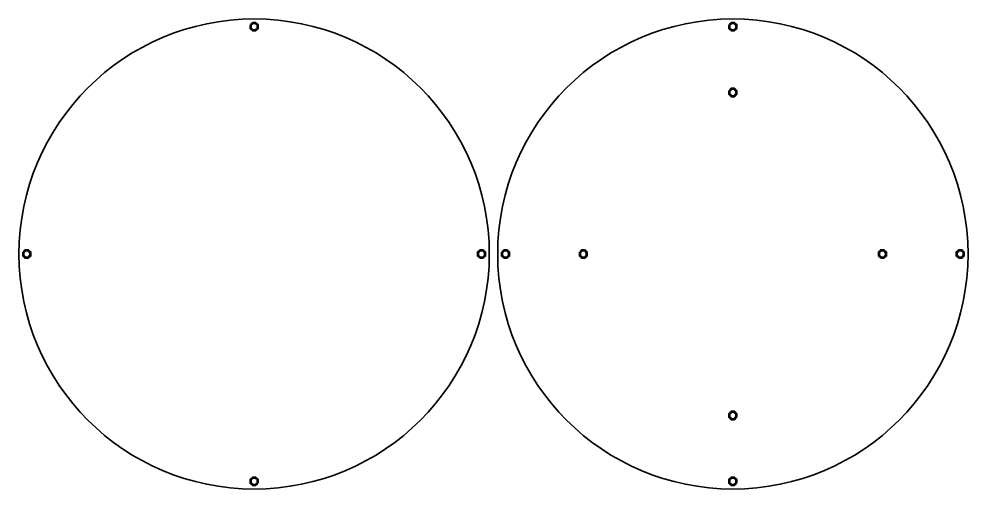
# Model space of a CAD drawing. Header units: centimetres. Extents: x -215 to 208, y -170 to 139.
# Drawn here: x -214.7 to -135.3, y -169.7 to -130.3 of the extents above; entities that cross this region are included whole.
import ezdxf

# ---------------------------------------------------------------- set-up
doc = ezdxf.new("R2010")
doc.units = ezdxf.units.CM
doc.header["$MEASUREMENT"] = 0
doc.layers.add('Layer 1', color=7, linetype='Continuous')

msp = doc.modelspace()

# ---------------------------------------------------------------- linework, layer by layer
at = {"layer": 'Layer 1', "color": 250, "lineweight": 35}
for centre in [(-195, -150), (-155, -150)]:
    msp.add_ellipse(centre, major_axis=(0, 19.65), ratio=1, dxfattribs=at)
at = {"layer": 'Layer 1', "color": 250, "lineweight": 53}
for points in [[(-195.30005, -130.84998), (-195.30005, -130.84998), (-195.25985, -130.84998), (-195.25985, -130.84998), (-195.25985, -130.84998), (-195.23352, -130.80446), (-195.19556, -130.76653), (-195.15005, -130.7402), (-195.15005, -130.7402), (-195.15005, -130.7402), (-195.15005, -130.69998), (-195.15005, -130.69998), (-195.15005, -130.69998), (-195.15005, -130.69998), (-194.85005, -130.69998), (-194.85005, -130.69998), (-194.85005, -130.69998), (-194.85005, -130.69998), (-194.85005, -130.74017), (-194.85005, -130.74017), (-194.85005, -130.74017), (-194.80452, -130.7665), (-194.76653, -130.80445), (-194.74017, -130.84998), (-194.74017, -130.84998), (-194.74017, -130.84998), (-194.70005, -130.84998), (-194.70005, -130.84998), (-194.70005, -130.84998), (-194.70005, -130.84998), (-194.70005, -130.9954), (-194.70005, -130.9954), (-194.70005, -130.9954), (-194.70005, -130.9954), (-194.69999, -131.00005), (-194.69999, -131.00005), (-194.69999, -131.00005), (-194.69999, -131.00005), (-194.70005, -131.00469), (-194.70005, -131.00469), (-194.70005, -131.00469), (-194.70005, -131.00469), (-194.70005, -131.14998), (-194.70005, -131.14998), (-194.70005, -131.14998), (-194.70005, -131.14998), (-194.74012, -131.14998), (-194.74012, -131.14998), (-194.74012, -131.14998), (-194.76647, -131.19555), (-194.80447, -131.23356), (-194.85005, -131.25992), (-194.85005, -131.25992), (-194.85005, -131.25992), (-194.85005, -131.29998), (-194.85005, -131.29998), (-194.85005, -131.29998), (-194.85005, -131.29998), (-194.99333, -131.29998), (-194.99333, -131.29998), (-194.99333, -131.29998), (-194.99333, -131.29998), (-195, -131.30006), (-195, -131.30006), (-195, -131.30006), (-195, -131.30006), (-195.00668, -131.29998), (-195.00668, -131.29998), (-195.00668, -131.29998), (-195.00668, -131.29998), (-195.15005, -131.29998), (-195.15005, -131.29998), (-195.15005, -131.29998), (-195.15005, -131.29998), (-195.15005, -131.25988), (-195.15005, -131.25988), (-195.15005, -131.25988), (-195.19559, -131.23352), (-195.23357, -131.19553), (-195.2599, -131.14998), (-195.2599, -131.14998), (-195.2599, -131.14998), (-195.30005, -131.14998), (-195.30005, -131.14998), (-195.30005, -131.14998), (-195.30005, -131.14998), (-195.30005, -130.84998), (-195.30005, -130.84998)], [(-155.30005, -130.84998), (-155.30005, -130.84998), (-155.25985, -130.84998), (-155.25985, -130.84998), (-155.25985, -130.84998), (-155.23352, -130.80446), (-155.19556, -130.76653), (-155.15005, -130.7402), (-155.15005, -130.7402), (-155.15005, -130.7402), (-155.15005, -130.69998), (-155.15005, -130.69998), (-155.15005, -130.69998), (-155.15005, -130.69998), (-154.85005, -130.69998), (-154.85005, -130.69998), (-154.85005, -130.69998), (-154.85005, -130.69998), (-154.85005, -130.74017), (-154.85005, -130.74017), (-154.85005, -130.74017), (-154.80452, -130.7665), (-154.76653, -130.80445), (-154.74017, -130.84998), (-154.74017, -130.84998), (-154.74017, -130.84998), (-154.70005, -130.84998), (-154.70005, -130.84998), (-154.70005, -130.84998), (-154.70005, -130.84998), (-154.70005, -130.9954), (-154.70005, -130.9954), (-154.70005, -130.9954), (-154.70005, -130.9954), (-154.69999, -131.00005), (-154.69999, -131.00005), (-154.69999, -131.00005), (-154.69999, -131.00005), (-154.70005, -131.00469), (-154.70005, -131.00469), (-154.70005, -131.00469), (-154.70005, -131.00469), (-154.70005, -131.14998), (-154.70005, -131.14998), (-154.70005, -131.14998), (-154.70005, -131.14998), (-154.74012, -131.14998), (-154.74012, -131.14998), (-154.74012, -131.14998), (-154.76647, -131.19555), (-154.80447, -131.23356), (-154.85005, -131.25992), (-154.85005, -131.25992), (-154.85005, -131.25992), (-154.85005, -131.29998), (-154.85005, -131.29998), (-154.85005, -131.29998), (-154.85005, -131.29998), (-154.99333, -131.29998), (-154.99333, -131.29998), (-154.99333, -131.29998), (-154.99333, -131.29998), (-155, -131.30006), (-155, -131.30006), (-155, -131.30006), (-155, -131.30006), (-155.00668, -131.29998), (-155.00668, -131.29998), (-155.00668, -131.29998), (-155.00668, -131.29998), (-155.15005, -131.29998), (-155.15005, -131.29998), (-155.15005, -131.29998), (-155.15005, -131.29998), (-155.15005, -131.25988), (-155.15005, -131.25988), (-155.15005, -131.25988), (-155.19559, -131.23352), (-155.23357, -131.19553), (-155.2599, -131.14998), (-155.2599, -131.14998), (-155.2599, -131.14998), (-155.30005, -131.14998), (-155.30005, -131.14998), (-155.30005, -131.14998), (-155.30005, -131.14998), (-155.30005, -130.84998), (-155.30005, -130.84998)], [(-155.30005, -136.34998), (-155.30005, -136.34998), (-155.25985, -136.34998), (-155.25985, -136.34998), (-155.25985, -136.34998), (-155.23352, -136.30446), (-155.19556, -136.26653), (-155.15005, -136.2402), (-155.15005, -136.2402), (-155.15005, -136.2402), (-155.15005, -136.19998), (-155.15005, -136.19998), (-155.15005, -136.19998), (-155.15005, -136.19998), (-154.85005, -136.19998), (-154.85005, -136.19998), (-154.85005, -136.19998), (-154.85005, -136.19998), (-154.85005, -136.24017), (-154.85005, -136.24017), (-154.85005, -136.24017), (-154.80452, -136.2665), (-154.76653, -136.30445), (-154.74017, -136.34998), (-154.74017, -136.34998), (-154.74017, -136.34998), (-154.70005, -136.34998), (-154.70005, -136.34998), (-154.70005, -136.34998), (-154.70005, -136.34998), (-154.70005, -136.4954), (-154.70005, -136.4954), (-154.70005, -136.4954), (-154.70005, -136.4954), (-154.69999, -136.50005), (-154.69999, -136.50005), (-154.69999, -136.50005), (-154.69999, -136.50005), (-154.70005, -136.50469), (-154.70005, -136.50469), (-154.70005, -136.50469), (-154.70005, -136.50469), (-154.70005, -136.64998), (-154.70005, -136.64998), (-154.70005, -136.64998), (-154.70005, -136.64998), (-154.74012, -136.64998), (-154.74012, -136.64998), (-154.74012, -136.64998), (-154.76647, -136.69555), (-154.80447, -136.73356), (-154.85005, -136.75992), (-154.85005, -136.75992), (-154.85005, -136.75992), (-154.85005, -136.79998), (-154.85005, -136.79998), (-154.85005, -136.79998), (-154.85005, -136.79998), (-154.99333, -136.79998), (-154.99333, -136.79998), (-154.99333, -136.79998), (-154.99333, -136.79998), (-155, -136.80006), (-155, -136.80006), (-155, -136.80006), (-155, -136.80006), (-155.00668, -136.79998), (-155.00668, -136.79998), (-155.00668, -136.79998), (-155.00668, -136.79998), (-155.15005, -136.79998), (-155.15005, -136.79998), (-155.15005, -136.79998), (-155.15005, -136.79998), (-155.15005, -136.75988), (-155.15005, -136.75988), (-155.15005, -136.75988), (-155.19559, -136.73352), (-155.23357, -136.69553), (-155.2599, -136.64998), (-155.2599, -136.64998), (-155.2599, -136.64998), (-155.30005, -136.64998), (-155.30005, -136.64998), (-155.30005, -136.64998), (-155.30005, -136.64998), (-155.30005, -136.34998), (-155.30005, -136.34998)], [(-214.30005, -149.84998), (-214.30005, -149.84998), (-214.25985, -149.84998), (-214.25985, -149.84998), (-214.25985, -149.84998), (-214.23352, -149.80446), (-214.19556, -149.76653), (-214.15005, -149.7402), (-214.15005, -149.7402), (-214.15005, -149.7402), (-214.15005, -149.69998), (-214.15005, -149.69998), (-214.15005, -149.69998), (-214.15005, -149.69998), (-213.85005, -149.69998), (-213.85005, -149.69998), (-213.85005, -149.69998), (-213.85005, -149.69998), (-213.85005, -149.74017), (-213.85005, -149.74017), (-213.85005, -149.74017), (-213.80452, -149.7665), (-213.76653, -149.80445), (-213.74017, -149.84998), (-213.74017, -149.84998), (-213.74017, -149.84998), (-213.70005, -149.84998), (-213.70005, -149.84998), (-213.70005, -149.84998), (-213.70005, -149.84998), (-213.70005, -149.9954), (-213.70005, -149.9954), (-213.70005, -149.9954), (-213.70005, -149.9954), (-213.69999, -150.00005), (-213.69999, -150.00005), (-213.69999, -150.00005), (-213.69999, -150.00005), (-213.70005, -150.00469), (-213.70005, -150.00469), (-213.70005, -150.00469), (-213.70005, -150.00469), (-213.70005, -150.14998), (-213.70005, -150.14998), (-213.70005, -150.14998), (-213.70005, -150.14998), (-213.74012, -150.14998), (-213.74012, -150.14998), (-213.74012, -150.14998), (-213.76647, -150.19555), (-213.80447, -150.23356), (-213.85005, -150.25992), (-213.85005, -150.25992), (-213.85005, -150.25992), (-213.85005, -150.29998), (-213.85005, -150.29998), (-213.85005, -150.29998), (-213.85005, -150.29998), (-213.99333, -150.29998), (-213.99333, -150.29998), (-213.99333, -150.29998), (-213.99333, -150.29998), (-214, -150.30006), (-214, -150.30006), (-214, -150.30006), (-214, -150.30006), (-214.00668, -150.29998), (-214.00668, -150.29998), (-214.00668, -150.29998), (-214.00668, -150.29998), (-214.15005, -150.29998), (-214.15005, -150.29998), (-214.15005, -150.29998), (-214.15005, -150.29998), (-214.15005, -150.25988), (-214.15005, -150.25988), (-214.15005, -150.25988), (-214.19559, -150.23352), (-214.23357, -150.19553), (-214.2599, -150.14998), (-214.2599, -150.14998), (-214.2599, -150.14998), (-214.30005, -150.14998), (-214.30005, -150.14998), (-214.30005, -150.14998), (-214.30005, -150.14998), (-214.30005, -149.84998), (-214.30005, -149.84998)], [(-174.30005, -149.84998), (-174.30005, -149.84998), (-174.25985, -149.84998), (-174.25985, -149.84998), (-174.25985, -149.84998), (-174.23352, -149.80446), (-174.19556, -149.76653), (-174.15005, -149.7402), (-174.15005, -149.7402), (-174.15005, -149.7402), (-174.15005, -149.69998), (-174.15005, -149.69998), (-174.15005, -149.69998), (-174.15005, -149.69998), (-173.85005, -149.69998), (-173.85005, -149.69998), (-173.85005, -149.69998), (-173.85005, -149.69998), (-173.85005, -149.74017), (-173.85005, -149.74017), (-173.85005, -149.74017), (-173.80452, -149.7665), (-173.76653, -149.80445), (-173.74017, -149.84998), (-173.74017, -149.84998), (-173.74017, -149.84998), (-173.70005, -149.84998), (-173.70005, -149.84998), (-173.70005, -149.84998), (-173.70005, -149.84998), (-173.70005, -149.9954), (-173.70005, -149.9954), (-173.70005, -149.9954), (-173.70005, -149.9954), (-173.69999, -150.00005), (-173.69999, -150.00005), (-173.69999, -150.00005), (-173.69999, -150.00005), (-173.70005, -150.00469), (-173.70005, -150.00469), (-173.70005, -150.00469), (-173.70005, -150.00469), (-173.70005, -150.14998), (-173.70005, -150.14998), (-173.70005, -150.14998), (-173.70005, -150.14998), (-173.74012, -150.14998), (-173.74012, -150.14998), (-173.74012, -150.14998), (-173.76647, -150.19555), (-173.80447, -150.23356), (-173.85005, -150.25992), (-173.85005, -150.25992), (-173.85005, -150.25992), (-173.85005, -150.29998), (-173.85005, -150.29998), (-173.85005, -150.29998), (-173.85005, -150.29998), (-173.99333, -150.29998), (-173.99333, -150.29998), (-173.99333, -150.29998), (-173.99333, -150.29998), (-174, -150.30006), (-174, -150.30006), (-174, -150.30006), (-174, -150.30006), (-174.00668, -150.29998), (-174.00668, -150.29998), (-174.00668, -150.29998), (-174.00668, -150.29998), (-174.15005, -150.29998), (-174.15005, -150.29998), (-174.15005, -150.29998), (-174.15005, -150.29998), (-174.15005, -150.25988), (-174.15005, -150.25988), (-174.15005, -150.25988), (-174.19559, -150.23352), (-174.23357, -150.19553), (-174.2599, -150.14998), (-174.2599, -150.14998), (-174.2599, -150.14998), (-174.30005, -150.14998), (-174.30005, -150.14998), (-174.30005, -150.14998), (-174.30005, -150.14998), (-174.30005, -149.84998), (-174.30005, -149.84998)], [(-167.80005, -149.84998), (-167.80005, -149.84998), (-167.75985, -149.84998), (-167.75985, -149.84998), (-167.75985, -149.84998), (-167.73352, -149.80446), (-167.69556, -149.76653), (-167.65005, -149.7402), (-167.65005, -149.7402), (-167.65005, -149.7402), (-167.65005, -149.69998), (-167.65005, -149.69998), (-167.65005, -149.69998), (-167.65005, -149.69998), (-167.35005, -149.69998), (-167.35005, -149.69998), (-167.35005, -149.69998), (-167.35005, -149.69998), (-167.35005, -149.74017), (-167.35005, -149.74017), (-167.35005, -149.74017), (-167.30452, -149.7665), (-167.26653, -149.80445), (-167.24017, -149.84998), (-167.24017, -149.84998), (-167.24017, -149.84998), (-167.20005, -149.84998), (-167.20005, -149.84998), (-167.20005, -149.84998), (-167.20005, -149.84998), (-167.20005, -149.9954), (-167.20005, -149.9954), (-167.20005, -149.9954), (-167.20005, -149.9954), (-167.19999, -150.00005), (-167.19999, -150.00005), (-167.19999, -150.00005), (-167.19999, -150.00005), (-167.20005, -150.00469), (-167.20005, -150.00469), (-167.20005, -150.00469), (-167.20005, -150.00469), (-167.20005, -150.14998), (-167.20005, -150.14998), (-167.20005, -150.14998), (-167.20005, -150.14998), (-167.24012, -150.14998), (-167.24012, -150.14998), (-167.24012, -150.14998), (-167.26647, -150.19555), (-167.30447, -150.23356), (-167.35005, -150.25992), (-167.35005, -150.25992), (-167.35005, -150.25992), (-167.35005, -150.29998), (-167.35005, -150.29998), (-167.35005, -150.29998), (-167.35005, -150.29998), (-167.49333, -150.29998), (-167.49333, -150.29998), (-167.49333, -150.29998), (-167.49333, -150.29998), (-167.5, -150.30006), (-167.5, -150.30006), (-167.5, -150.30006), (-167.5, -150.30006), (-167.50668, -150.29998), (-167.50668, -150.29998), (-167.50668, -150.29998), (-167.50668, -150.29998), (-167.65005, -150.29998), (-167.65005, -150.29998), (-167.65005, -150.29998), (-167.65005, -150.29998), (-167.65005, -150.25988), (-167.65005, -150.25988), (-167.65005, -150.25988), (-167.69559, -150.23352), (-167.73357, -150.19553), (-167.7599, -150.14998), (-167.7599, -150.14998), (-167.7599, -150.14998), (-167.80005, -150.14998), (-167.80005, -150.14998), (-167.80005, -150.14998), (-167.80005, -150.14998), (-167.80005, -149.84998), (-167.80005, -149.84998)]]:
    msp.add_open_spline(points, degree=3, knots=[0, 0, 0, 0, 0.04545455, 0.04545455, 0.04545455, 0.04545455, 0.09090909, 0.09090909, 0.09090909, 0.09090909, 0.13636364, 0.13636364, 0.13636364, 0.13636364, 0.18181818, 0.18181818, 0.18181818, 0.18181818, 0.22727273, 0.22727273, 0.22727273, 0.22727273, 0.27272727, 0.27272727, 0.27272727, 0.27272727, 0.31818182, 0.31818182, 0.31818182, 0.31818182, 0.36363636, 0.36363636, 0.36363636, 0.36363636, 0.40909091, 0.40909091, 0.40909091, 0.40909091, 0.45454545, 0.45454545, 0.45454545, 0.45454545, 0.5, 0.5, 0.5, 0.5, 0.54545455, 0.54545455, 0.54545455, 0.54545455, 0.59090909, 0.59090909, 0.59090909, 0.59090909, 0.63636364, 0.63636364, 0.63636364, 0.63636364, 0.68181818, 0.68181818, 0.68181818, 0.68181818, 0.72727273, 0.72727273, 0.72727273, 0.72727273, 0.77272727, 0.77272727, 0.77272727, 0.77272727, 0.81818182, 0.81818182, 0.81818182, 0.81818182, 0.86363636, 0.86363636, 0.86363636, 0.86363636, 0.90909091, 0.90909091, 0.90909091, 0.90909091, 0.95454545, 0.95454545, 0.95454545, 0.95454545, 1, 1, 1, 1], dxfattribs=at)
at = {"layer": 'Layer 1', "lineweight": 53}
for points in [[(-176.14987, -150.29994), (-176.14987, -150.29994), (-176.14987, -150.25983), (-176.14987, -150.25983), (-176.14987, -150.25983), (-176.19549, -150.23351), (-176.23338, -150.19548), (-176.25969, -150.15001), (-176.25969, -150.15001), (-176.25969, -150.15001), (-176.29995, -150.15001), (-176.29995, -150.15001), (-176.29995, -150.15001), (-176.29995, -150.15001), (-176.29995, -149.99993), (-176.29995, -149.99993), (-176.29995, -149.99993), (-176.29995, -149.99993), (-176.29995, -149.85), (-176.29995, -149.85), (-176.29995, -149.85), (-176.29995, -149.85), (-176.25969, -149.85), (-176.25969, -149.85), (-176.25969, -149.85), (-176.23338, -149.80439), (-176.19549, -149.76647), (-176.14987, -149.74015), (-176.14987, -149.74015), (-176.14987, -149.74015), (-176.14987, -149.69993), (-176.14987, -149.69993), (-176.14987, -149.69993), (-176.14987, -149.69993), (-175.99994, -149.69993), (-175.99994, -149.69993), (-175.99994, -149.69993), (-175.99994, -149.69993), (-175.84987, -149.69993), (-175.84987, -149.69993), (-175.84987, -149.69993), (-175.84987, -149.69993), (-175.84987, -149.74015), (-175.84987, -149.74015), (-175.84987, -149.74015), (-175.8044, -149.76647), (-175.76637, -149.80439), (-175.74005, -149.85), (-175.74005, -149.85), (-175.74005, -149.85), (-175.69994, -149.85), (-175.69994, -149.85), (-175.69994, -149.85), (-175.69994, -149.85), (-175.69994, -149.99993), (-175.69994, -149.99993), (-175.69994, -149.99993), (-175.69994, -149.99993), (-175.69994, -150.15001), (-175.69994, -150.15001), (-175.69994, -150.15001), (-175.69994, -150.15001), (-175.74005, -150.15001), (-175.74005, -150.15001), (-175.74005, -150.15001), (-175.76637, -150.19548), (-175.8044, -150.23351), (-175.84987, -150.25983), (-175.84987, -150.25983), (-175.84987, -150.25983), (-175.84987, -150.29994), (-175.84987, -150.29994), (-175.84987, -150.29994), (-175.84987, -150.29994), (-175.99994, -150.29994), (-175.99994, -150.29994), (-175.99994, -150.29994), (-175.99994, -150.29994), (-176.14987, -150.29994), (-176.14987, -150.29994)], [(-142.64987, -150.29994), (-142.64987, -150.29994), (-142.64987, -150.25983), (-142.64987, -150.25983), (-142.64987, -150.25983), (-142.69549, -150.23351), (-142.73338, -150.19548), (-142.75969, -150.15001), (-142.75969, -150.15001), (-142.75969, -150.15001), (-142.79995, -150.15001), (-142.79995, -150.15001), (-142.79995, -150.15001), (-142.79995, -150.15001), (-142.79995, -149.99993), (-142.79995, -149.99993), (-142.79995, -149.99993), (-142.79995, -149.99993), (-142.79995, -149.85), (-142.79995, -149.85), (-142.79995, -149.85), (-142.79995, -149.85), (-142.75969, -149.85), (-142.75969, -149.85), (-142.75969, -149.85), (-142.73338, -149.80439), (-142.69549, -149.76647), (-142.64987, -149.74015), (-142.64987, -149.74015), (-142.64987, -149.74015), (-142.64987, -149.69993), (-142.64987, -149.69993), (-142.64987, -149.69993), (-142.64987, -149.69993), (-142.49994, -149.69993), (-142.49994, -149.69993), (-142.49994, -149.69993), (-142.49994, -149.69993), (-142.34987, -149.69993), (-142.34987, -149.69993), (-142.34987, -149.69993), (-142.34987, -149.69993), (-142.34987, -149.74015), (-142.34987, -149.74015), (-142.34987, -149.74015), (-142.3044, -149.76647), (-142.26637, -149.80439), (-142.24005, -149.85), (-142.24005, -149.85), (-142.24005, -149.85), (-142.19994, -149.85), (-142.19994, -149.85), (-142.19994, -149.85), (-142.19994, -149.85), (-142.19994, -149.99993), (-142.19994, -149.99993), (-142.19994, -149.99993), (-142.19994, -149.99993), (-142.19994, -150.15001), (-142.19994, -150.15001), (-142.19994, -150.15001), (-142.19994, -150.15001), (-142.24005, -150.15001), (-142.24005, -150.15001), (-142.24005, -150.15001), (-142.26637, -150.19548), (-142.3044, -150.23351), (-142.34987, -150.25983), (-142.34987, -150.25983), (-142.34987, -150.25983), (-142.34987, -150.29994), (-142.34987, -150.29994), (-142.34987, -150.29994), (-142.34987, -150.29994), (-142.49994, -150.29994), (-142.49994, -150.29994), (-142.49994, -150.29994), (-142.49994, -150.29994), (-142.64987, -150.29994), (-142.64987, -150.29994)], [(-136.14987, -150.29994), (-136.14987, -150.29994), (-136.14987, -150.25983), (-136.14987, -150.25983), (-136.14987, -150.25983), (-136.19549, -150.23351), (-136.23338, -150.19548), (-136.25969, -150.15001), (-136.25969, -150.15001), (-136.25969, -150.15001), (-136.29995, -150.15001), (-136.29995, -150.15001), (-136.29995, -150.15001), (-136.29995, -150.15001), (-136.29995, -149.99993), (-136.29995, -149.99993), (-136.29995, -149.99993), (-136.29995, -149.99993), (-136.29995, -149.85), (-136.29995, -149.85), (-136.29995, -149.85), (-136.29995, -149.85), (-136.25969, -149.85), (-136.25969, -149.85), (-136.25969, -149.85), (-136.23338, -149.80439), (-136.19549, -149.76647), (-136.14987, -149.74015), (-136.14987, -149.74015), (-136.14987, -149.74015), (-136.14987, -149.69993), (-136.14987, -149.69993), (-136.14987, -149.69993), (-136.14987, -149.69993), (-135.99994, -149.69993), (-135.99994, -149.69993), (-135.99994, -149.69993), (-135.99994, -149.69993), (-135.84987, -149.69993), (-135.84987, -149.69993), (-135.84987, -149.69993), (-135.84987, -149.69993), (-135.84987, -149.74015), (-135.84987, -149.74015), (-135.84987, -149.74015), (-135.8044, -149.76647), (-135.76637, -149.80439), (-135.74005, -149.85), (-135.74005, -149.85), (-135.74005, -149.85), (-135.69994, -149.85), (-135.69994, -149.85), (-135.69994, -149.85), (-135.69994, -149.85), (-135.69994, -149.99993), (-135.69994, -149.99993), (-135.69994, -149.99993), (-135.69994, -149.99993), (-135.69994, -150.15001), (-135.69994, -150.15001), (-135.69994, -150.15001), (-135.69994, -150.15001), (-135.74005, -150.15001), (-135.74005, -150.15001), (-135.74005, -150.15001), (-135.76637, -150.19548), (-135.8044, -150.23351), (-135.84987, -150.25983), (-135.84987, -150.25983), (-135.84987, -150.25983), (-135.84987, -150.29994), (-135.84987, -150.29994), (-135.84987, -150.29994), (-135.84987, -150.29994), (-135.99994, -150.29994), (-135.99994, -150.29994), (-135.99994, -150.29994), (-135.99994, -150.29994), (-136.14987, -150.29994), (-136.14987, -150.29994)], [(-154.70002, -163.64995), (-154.70002, -163.64995), (-154.74013, -163.64995), (-154.74013, -163.64995), (-154.74013, -163.64995), (-154.76645, -163.69556), (-154.80448, -163.73348), (-154.84995, -163.7598), (-154.84995, -163.7598), (-154.84995, -163.7598), (-154.84995, -163.80002), (-154.84995, -163.80002), (-154.84995, -163.80002), (-154.84995, -163.80002), (-155.00003, -163.80002), (-155.00003, -163.80002), (-155.00003, -163.80002), (-155.00003, -163.80002), (-155.14996, -163.80002), (-155.14996, -163.80002), (-155.14996, -163.80002), (-155.14996, -163.80002), (-155.14996, -163.7598), (-155.14996, -163.7598), (-155.14996, -163.7598), (-155.19557, -163.73348), (-155.23349, -163.69556), (-155.25981, -163.64995), (-155.25981, -163.64995), (-155.25981, -163.64995), (-155.30003, -163.64995), (-155.30003, -163.64995), (-155.30003, -163.64995), (-155.30003, -163.64995), (-155.30003, -163.50002), (-155.30003, -163.50002), (-155.30003, -163.50002), (-155.30003, -163.50002), (-155.30003, -163.34994), (-155.30003, -163.34994), (-155.30003, -163.34994), (-155.30003, -163.34994), (-155.25981, -163.34994), (-155.25981, -163.34994), (-155.25981, -163.34994), (-155.23349, -163.30447), (-155.19557, -163.26644), (-155.14996, -163.24012), (-155.14996, -163.24012), (-155.14996, -163.24012), (-155.14996, -163.20001), (-155.14996, -163.20001), (-155.14996, -163.20001), (-155.14996, -163.20001), (-155.00003, -163.20001), (-155.00003, -163.20001), (-155.00003, -163.20001), (-155.00003, -163.20001), (-154.84995, -163.20001), (-154.84995, -163.20001), (-154.84995, -163.20001), (-154.84995, -163.20001), (-154.84995, -163.24012), (-154.84995, -163.24012), (-154.84995, -163.24012), (-154.80448, -163.26644), (-154.76645, -163.30447), (-154.74013, -163.34994), (-154.74013, -163.34994), (-154.74013, -163.34994), (-154.70002, -163.34994), (-154.70002, -163.34994), (-154.70002, -163.34994), (-154.70002, -163.34994), (-154.70002, -163.50002), (-154.70002, -163.50002), (-154.70002, -163.50002), (-154.70002, -163.50002), (-154.70002, -163.64995), (-154.70002, -163.64995)], [(-194.70002, -169.14995), (-194.70002, -169.14995), (-194.74013, -169.14995), (-194.74013, -169.14995), (-194.74013, -169.14995), (-194.76645, -169.19556), (-194.80448, -169.23348), (-194.84995, -169.2598), (-194.84995, -169.2598), (-194.84995, -169.2598), (-194.84995, -169.30002), (-194.84995, -169.30002), (-194.84995, -169.30002), (-194.84995, -169.30002), (-195.00003, -169.30002), (-195.00003, -169.30002), (-195.00003, -169.30002), (-195.00003, -169.30002), (-195.14996, -169.30002), (-195.14996, -169.30002), (-195.14996, -169.30002), (-195.14996, -169.30002), (-195.14996, -169.2598), (-195.14996, -169.2598), (-195.14996, -169.2598), (-195.19557, -169.23348), (-195.23349, -169.19556), (-195.25981, -169.14995), (-195.25981, -169.14995), (-195.25981, -169.14995), (-195.30003, -169.14995), (-195.30003, -169.14995), (-195.30003, -169.14995), (-195.30003, -169.14995), (-195.30003, -169.00002), (-195.30003, -169.00002), (-195.30003, -169.00002), (-195.30003, -169.00002), (-195.30003, -168.84994), (-195.30003, -168.84994), (-195.30003, -168.84994), (-195.30003, -168.84994), (-195.25981, -168.84994), (-195.25981, -168.84994), (-195.25981, -168.84994), (-195.23349, -168.80447), (-195.19557, -168.76644), (-195.14996, -168.74012), (-195.14996, -168.74012), (-195.14996, -168.74012), (-195.14996, -168.70001), (-195.14996, -168.70001), (-195.14996, -168.70001), (-195.14996, -168.70001), (-195.00003, -168.70001), (-195.00003, -168.70001), (-195.00003, -168.70001), (-195.00003, -168.70001), (-194.84995, -168.70001), (-194.84995, -168.70001), (-194.84995, -168.70001), (-194.84995, -168.70001), (-194.84995, -168.74012), (-194.84995, -168.74012), (-194.84995, -168.74012), (-194.80448, -168.76644), (-194.76645, -168.80447), (-194.74013, -168.84994), (-194.74013, -168.84994), (-194.74013, -168.84994), (-194.70002, -168.84994), (-194.70002, -168.84994), (-194.70002, -168.84994), (-194.70002, -168.84994), (-194.70002, -169.00002), (-194.70002, -169.00002), (-194.70002, -169.00002), (-194.70002, -169.00002), (-194.70002, -169.14995), (-194.70002, -169.14995)], [(-154.70002, -169.14995), (-154.70002, -169.14995), (-154.74013, -169.14995), (-154.74013, -169.14995), (-154.74013, -169.14995), (-154.76645, -169.19556), (-154.80448, -169.23348), (-154.84995, -169.2598), (-154.84995, -169.2598), (-154.84995, -169.2598), (-154.84995, -169.30002), (-154.84995, -169.30002), (-154.84995, -169.30002), (-154.84995, -169.30002), (-155.00003, -169.30002), (-155.00003, -169.30002), (-155.00003, -169.30002), (-155.00003, -169.30002), (-155.14996, -169.30002), (-155.14996, -169.30002), (-155.14996, -169.30002), (-155.14996, -169.30002), (-155.14996, -169.2598), (-155.14996, -169.2598), (-155.14996, -169.2598), (-155.19557, -169.23348), (-155.23349, -169.19556), (-155.25981, -169.14995), (-155.25981, -169.14995), (-155.25981, -169.14995), (-155.30003, -169.14995), (-155.30003, -169.14995), (-155.30003, -169.14995), (-155.30003, -169.14995), (-155.30003, -169.00002), (-155.30003, -169.00002), (-155.30003, -169.00002), (-155.30003, -169.00002), (-155.30003, -168.84994), (-155.30003, -168.84994), (-155.30003, -168.84994), (-155.30003, -168.84994), (-155.25981, -168.84994), (-155.25981, -168.84994), (-155.25981, -168.84994), (-155.23349, -168.80447), (-155.19557, -168.76644), (-155.14996, -168.74012), (-155.14996, -168.74012), (-155.14996, -168.74012), (-155.14996, -168.70001), (-155.14996, -168.70001), (-155.14996, -168.70001), (-155.14996, -168.70001), (-155.00003, -168.70001), (-155.00003, -168.70001), (-155.00003, -168.70001), (-155.00003, -168.70001), (-154.84995, -168.70001), (-154.84995, -168.70001), (-154.84995, -168.70001), (-154.84995, -168.70001), (-154.84995, -168.74012), (-154.84995, -168.74012), (-154.84995, -168.74012), (-154.80448, -168.76644), (-154.76645, -168.80447), (-154.74013, -168.84994), (-154.74013, -168.84994), (-154.74013, -168.84994), (-154.70002, -168.84994), (-154.70002, -168.84994), (-154.70002, -168.84994), (-154.70002, -168.84994), (-154.70002, -169.00002), (-154.70002, -169.00002), (-154.70002, -169.00002), (-154.70002, -169.00002), (-154.70002, -169.14995), (-154.70002, -169.14995)]]:
    msp.add_open_spline(points, degree=3, knots=[0, 0, 0, 0, 0.05, 0.05, 0.05, 0.05, 0.1, 0.1, 0.1, 0.1, 0.15, 0.15, 0.15, 0.15, 0.2, 0.2, 0.2, 0.2, 0.25, 0.25, 0.25, 0.25, 0.3, 0.3, 0.3, 0.3, 0.35, 0.35, 0.35, 0.35, 0.4, 0.4, 0.4, 0.4, 0.45, 0.45, 0.45, 0.45, 0.5, 0.5, 0.5, 0.5, 0.55, 0.55, 0.55, 0.55, 0.6, 0.6, 0.6, 0.6, 0.65, 0.65, 0.65, 0.65, 0.7, 0.7, 0.7, 0.7, 0.75, 0.75, 0.75, 0.75, 0.8, 0.8, 0.8, 0.8, 0.85, 0.85, 0.85, 0.85, 0.9, 0.9, 0.9, 0.9, 0.95, 0.95, 0.95, 0.95, 1, 1, 1, 1], dxfattribs=at)

doc.saveas('drawing.dxf')
